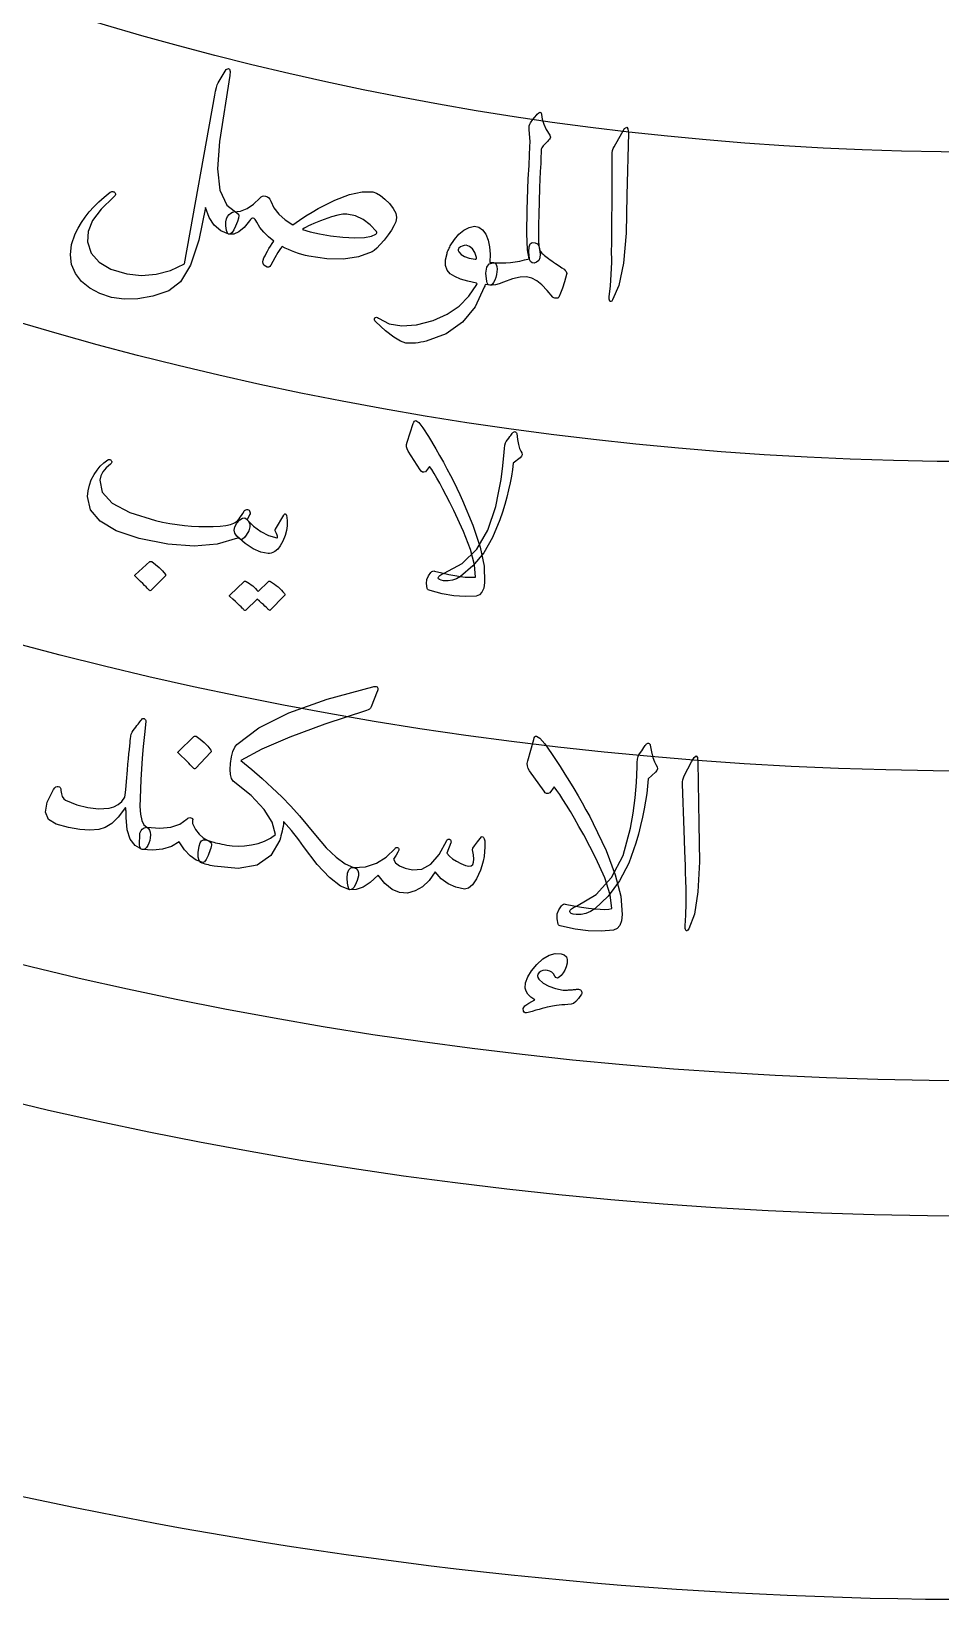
# Model space of a CAD drawing. Header units: millimetres. Extents: x -65 to 65, y -65 to 84.
# Drawn here: x -13.68 to -0.58, y -65 to -42.41 of the extents above; entities that cross this region are included whole.
import ezdxf

# ---------------------------------------------------------------- set-up
doc = ezdxf.new("R2010")
doc.units = ezdxf.units.MM
for name, color, linetype in [('CUT_OUTER', 1, 'Continuous'), ('ENGRAVE', 7, 'Continuous'), ('ENGRAVE_FINE', 8, 'Continuous'), ('GUIDE', 3, 'Continuous'), ('TEXT', 5, 'Continuous')]:
    doc.layers.add(name, color=color, linetype=linetype)

msp = doc.modelspace()

# ---------------------------------------------------------------- linework, layer by layer
at = {"layer": 'CUT_OUTER'}
msp.add_lwpolyline([(-0.3988, -64.9988), (-0.7976, -64.9951), (-1.1964, -64.989), (-1.5952, -64.9804), (-1.9939, -64.9694), (-2.3925, -64.956), (-2.791, -64.9401), (-3.1894, -64.9217), (-3.5877, -64.9009), (-3.9858, -64.8777), (-4.3839, -64.852), (-4.7817, -64.8239), (-5.1794, -64.7933), (-5.5768, -64.7603), (-5.9741, -64.7249), (-6.3711, -64.687), (-6.7679, -64.6467), (-7.1644, -64.604), (-7.5607, -64.5588), (-7.9567, -64.5112), (-8.3524, -64.4611), (-8.7477, -64.4087), (-9.1428, -64.3538), (-9.5375, -64.2965), (-9.9318, -64.2367), (-10.3258, -64.1746), (-10.7194, -64.11), (-11.1125, -64.043), (-11.5053, -63.9737), (-11.8976, -63.9019), (-12.2895, -63.8277), (-12.6809, -63.751), (-13.0718, -63.672), (-13.4622, -63.5906), (-13.8522, -63.5068)], dxfattribs=at)
at = {"layer": 'ENGRAVE'}
for radius in [57.525, 48.6086]:
    msp.add_circle((0, 0), radius, dxfattribs=at)
at = {"layer": 'ENGRAVE_FINE'}
for radius in [53.0668, 44.1504]:
    msp.add_circle((0, 0), radius, dxfattribs=at)
at = {"layer": 'GUIDE'}
msp.add_circle((0, 0), 59.475, dxfattribs=at)
at = {"layer": 'TEXT'}
for points in [[(-10.9674, -44.0003), (-10.9993, -44.3939), (-10.9648, -44.6991), (-10.8638, -44.9158), (-10.6967, -45.0434), (-10.6888, -45.0639), (-10.6932, -45.1001), (-10.7098, -45.1521), (-10.7385, -45.2197), (-10.7638, -45.2724), (-10.7879, -45.3086), (-10.811, -45.3282), (-10.8331, -45.3313), (-10.9508, -45.2844), (-11.0464, -45.2052), (-11.1196, -45.0939), (-11.1704, -44.9507), (-11.2672, -45.4215), (-11.3866, -45.7783), (-11.5296, -46.0209), (-11.6965, -46.1489), (-11.9301, -46.2235), (-12.1461, -46.264), (-12.3441, -46.2704), (-12.5236, -46.243), (-12.6951, -46.1866), (-12.8389, -46.1104), (-12.9548, -46.0146), (-13.043, -45.8996), (-13.0987, -45.7701), (-13.1176, -45.6313), (-13.1001, -45.4832), (-13.0462, -45.3257), (-13.0059, -45.2449), (-12.9593, -45.1659), (-12.9062, -45.0888), (-12.8468, -45.0134), (-12.7809, -44.9398), (-12.7083, -44.8682), (-12.629, -44.7983), (-12.543, -44.7302), (-12.5312, -44.7237), (-12.5192, -44.72), (-12.5071, -44.7191), (-12.4948, -44.7211), (-12.4853, -44.7252), (-12.4778, -44.7316), (-12.4723, -44.7401), (-12.4689, -44.751), (-12.4687, -44.763), (-12.4728, -44.7753), (-12.4813, -44.7877), (-12.4941, -44.8004), (-12.6736, -44.9733), (-12.7967, -45.1379), (-12.8626, -45.2946), (-12.8708, -45.4436), (-12.8163, -45.6052), (-12.7035, -45.7361), (-12.5326, -45.8361), (-12.3037, -45.9044), (-12.0911, -45.9271), (-11.8813, -45.9107), (-11.6746, -45.8553), (-11.4715, -45.7608), (-11.0364, -43.3289), (-11.0255, -43.2709), (-11.0138, -43.2225), (-11.0014, -43.1836), (-10.9883, -43.1542), (-10.8702, -42.9598), (-10.8411, -42.948), (-10.8231, -42.9587), (-10.8161, -42.9917), (-10.8201, -43.0472)], [(-6.3462, -44.4318), (-6.3562, -44.661), (-6.3638, -44.8649), (-6.369, -45.0435), (-6.3718, -45.1969), (-6.3723, -45.3247), (-6.3704, -45.4267), (-6.3662, -45.503), (-6.3598, -45.5535), (-6.3492, -45.619), (-6.3524, -45.6716), (-6.3694, -45.7113), (-6.4003, -45.7381), (-6.4353, -45.7504), (-6.4649, -45.7464), (-6.489, -45.7263), (-6.5075, -45.6901), (-6.5303, -45.5584), (-6.54, -45.322), (-6.5362, -44.9809), (-6.5188, -44.535), (-6.5075, -44.3437), (-6.4996, -44.1908), (-6.4949, -44.0763), (-6.4937, -44.0002), (-6.5074, -43.8297), (-6.508, -43.7998), (-6.5052, -43.7732), (-6.4989, -43.7499), (-6.489, -43.7298), (-6.4519, -43.6827), (-6.423, -43.6462), (-6.4023, -43.6204), (-6.3897, -43.6053), (-6.3655, -43.5839), (-6.347, -43.5776), (-6.3343, -43.5866), (-6.3273, -43.6107), (-6.3178, -43.6775), (-6.2953, -43.749), (-6.2597, -43.825), (-6.211, -43.9056), (-6.2022, -43.9215), (-6.1994, -43.9365), (-6.2028, -43.9507), (-6.2121, -43.964), (-6.2264, -43.9797), (-6.2399, -43.9944), (-6.2526, -44.008), (-6.2644, -44.0206), (-6.2755, -44.0322), (-6.2858, -44.0428), (-6.2952, -44.0523), (-6.3038, -44.0608), (-6.3166, -44.0754), (-6.3259, -44.0906), (-6.3317, -44.1062), (-6.334, -44.1224), (-6.3345, -44.1582), (-6.3367, -44.2217), (-6.3406, -44.3129), (-6.3462, -44.4318)], [(-5.1719, -43.8759), (-5.131, -43.8132), (-5.1017, -43.7929), (-5.0839, -43.815), (-5.0775, -43.8796), (-5.0984, -44.771), (-5.1111, -45.318), (-5.1488, -45.7518), (-5.2127, -46.0724), (-5.3035, -46.2795), (-5.3176, -46.2957), (-5.3294, -46.3039), (-5.3389, -46.3042), (-5.3461, -46.2965), (-5.3513, -46.2852), (-5.3543, -46.2709), (-5.355, -46.2538), (-5.3536, -46.2336), (-5.3356, -46.0777), (-5.3237, -45.9115), (-5.3178, -45.735), (-5.318, -45.5482), (-5.3171, -45.4995), (-5.316, -45.3678), (-5.3145, -45.1532), (-5.3125, -44.8555), (-5.312, -44.195), (-5.3096, -44.1601), (-5.304, -44.1284), (-5.2953, -44.0998), (-5.2834, -44.0743)], [(-8.7589, -44.7253), (-8.7057, -44.7433), (-8.6481, -44.7773), (-8.5863, -44.8273), (-8.52, -44.8932), (-8.4639, -44.9633), (-8.43, -45.03), (-8.4184, -45.0935), (-8.4292, -45.1537), (-8.4557, -45.2114), (-8.4925, -45.2746), (-8.5396, -45.3432), (-8.5971, -45.4171), (-8.6546, -45.4839), (-8.7022, -45.5345), (-8.7398, -45.5691), (-8.7673, -45.5876), (-8.9644, -45.6575), (-9.1823, -45.6915), (-9.4208, -45.6895), (-9.6793, -45.6509), (-9.7311, -45.639), (-9.782, -45.6253), (-9.8322, -45.6099), (-9.8814, -45.5928), (-9.9296, -45.5742), (-9.9766, -45.5544), (-10.0224, -45.5334), (-10.067, -45.5113), (-10.091, -45.5403), (-10.126, -45.5948), (-10.1718, -45.6746), (-10.2287, -45.7798), (-10.2422, -45.7998), (-10.2599, -45.809), (-10.2819, -45.8076), (-10.3081, -45.7954), (-10.3287, -45.7773), (-10.341, -45.7564), (-10.3451, -45.7327), (-10.3411, -45.7062), (-10.3276, -45.6751), (-10.3126, -45.643), (-10.2958, -45.6099), (-10.2775, -45.5757), (-10.2574, -45.5408), (-10.2352, -45.5053), (-10.2111, -45.4694), (-10.1851, -45.433), (-10.2638, -45.3712), (-10.3311, -45.3053), (-10.387, -45.2353), (-10.4315, -45.1614), (-10.444, -45.1373), (-10.4565, -45.1193), (-10.4689, -45.1074), (-10.4814, -45.1015), (-10.4928, -45.1021), (-10.5056, -45.1089), (-10.5199, -45.1218), (-10.5356, -45.1409), (-10.6135, -45.2367), (-10.6897, -45.3002), (-10.7641, -45.3315), (-10.8366, -45.3305), (-10.8452, -45.3259), (-10.8531, -45.3163), (-10.8602, -45.3018), (-10.8667, -45.2823), (-10.8751, -45.2141), (-10.8753, -45.1572), (-10.8674, -45.1116), (-10.8513, -45.0773), (-10.8286, -45.0494), (-10.806, -45.0295), (-10.7834, -45.0174), (-10.7608, -45.0133), (-10.6644, -45.0015), (-10.5702, -44.9644), (-10.4782, -44.902), (-10.3886, -44.8142), (-10.37, -44.7974), (-10.3497, -44.787), (-10.3276, -44.783), (-10.3037, -44.7855), (-10.2793, -44.7946), (-10.2591, -44.8097), (-10.2429, -44.8308), (-10.231, -44.8579), (-10.1837, -44.9551), (-10.1147, -45.044), (-10.0239, -45.1246), (-9.9114, -45.1968), (-9.8159, -45.1314), (-9.7236, -45.0707), (-9.6344, -45.0148), (-9.5484, -44.9637), (-9.3056, -44.8411), (-9.0935, -44.7602), (-8.9115, -44.7215), (-8.7589, -44.7253)], [(-8.7076, -45.2964), (-8.7971, -45.1965), (-8.8974, -45.121), (-9.0088, -45.0698), (-9.1315, -45.0428), (-9.19, -45.0441), (-9.264, -45.0573), (-9.3536, -45.0826), (-9.4588, -45.1196), (-9.5132, -45.1406), (-9.5632, -45.1606), (-9.6089, -45.1796), (-9.6503, -45.1976), (-9.6873, -45.215), (-9.7201, -45.2318), (-9.7486, -45.2481), (-9.7728, -45.264), (-9.6613, -45.2997), (-9.5272, -45.3302), (-9.3705, -45.3552), (-9.1913, -45.3746), (-9.0175, -45.3843), (-8.8807, -45.3801), (-8.7808, -45.3623), (-8.718, -45.3313), (-8.7081, -45.324), (-8.703, -45.3158), (-8.7028, -45.3066), (-8.7076, -45.2964)], [(-7.1527, -46.096), (-7.2842, -46.3774), (-7.4676, -46.6013), (-7.7031, -46.767), (-7.9909, -46.8738), (-8.0303, -46.8828), (-8.0689, -46.8903), (-8.1069, -46.8963), (-8.1441, -46.9008), (-8.1803, -46.9035), (-8.2153, -46.9044), (-8.249, -46.9035), (-8.2814, -46.9006), (-8.359, -46.8756), (-8.4571, -46.8168), (-8.5756, -46.7241), (-8.7139, -46.5973), (-8.7281, -46.5801), (-8.7354, -46.5647), (-8.7359, -46.551), (-8.7297, -46.5391), (-8.7191, -46.5309), (-8.7068, -46.5286), (-8.6927, -46.5321), (-8.6769, -46.5416), (-8.5239, -46.6225), (-8.3415, -46.6553), (-8.1302, -46.6395), (-7.8908, -46.5747), (-7.6899, -46.4854), (-7.5176, -46.3693), (-7.3738, -46.2265), (-7.2584, -46.0575), (-7.2581, -46.0509), (-7.2593, -46.0454), (-7.2621, -46.0411), (-7.2665, -46.0379), (-7.3904, -46.0108), (-7.4944, -45.9793), (-7.5786, -45.9434), (-7.643, -45.9034), (-7.689, -45.8502), (-7.7121, -45.7834), (-7.7125, -45.7029), (-7.6901, -45.6089), (-7.686, -45.5966), (-7.6813, -45.5842), (-7.6762, -45.5716), (-7.6706, -45.5589), (-7.6645, -45.5458), (-7.6578, -45.5321), (-7.6505, -45.5178), (-7.6427, -45.5029), (-7.5835, -45.4079), (-7.5184, -45.3317), (-7.4474, -45.2743), (-7.3705, -45.2357), (-7.2958, -45.2198), (-7.2314, -45.2306), (-7.1773, -45.2682), (-7.1331, -45.3324), (-7.099, -45.4176), (-7.0779, -45.5135), (-7.0699, -45.6202), (-7.0749, -45.7377), (-7.0678, -45.7387), (-7.0609, -45.7394), (-7.0541, -45.7398), (-7.0476, -45.7401), (-7.041, -45.7403), (-7.0343, -45.7407), (-7.0274, -45.7414), (-7.0202, -45.7424), (-6.9967, -45.7513), (-6.9801, -45.7697), (-6.9704, -45.7975), (-6.9678, -45.8348), (-6.9704, -45.8749), (-6.9772, -45.9149), (-6.9881, -45.9547), (-7.0032, -45.9943), (-7.0203, -46.0286), (-7.0371, -46.0524), (-7.0538, -46.0657), (-7.0703, -46.0684), (-7.1393, -46.0577), (-7.1408, -46.0642), (-7.1435, -46.0727), (-7.1475, -46.0833), (-7.1527, -46.096)], [(-7.2635, -45.6677), (-7.2908, -45.5962), (-7.3247, -45.5432), (-7.3653, -45.5089), (-7.4125, -45.4933), (-7.4426, -45.4961), (-7.4704, -45.504), (-7.4958, -45.5168), (-7.5188, -45.5346), (-7.5269, -45.5447), (-7.5298, -45.5566), (-7.5275, -45.5703), (-7.5199, -45.5858), (-7.4881, -45.6243), (-7.4379, -45.6553), (-7.3694, -45.6785), (-7.2824, -45.6941), (-7.2731, -45.6937), (-7.2669, -45.6892), (-7.2637, -45.6806), (-7.2635, -45.6677)], [(-6.463, -45.4548), (-6.4204, -45.4572), (-6.3887, -45.4726), (-6.368, -45.5011), (-6.3583, -45.5427), (-6.354, -45.5632), (-6.343, -45.5842), (-6.3251, -45.6057), (-6.3004, -45.6276), (-6.2846, -45.6395), (-6.2672, -45.6528), (-6.2481, -45.6674), (-6.2273, -45.6834), (-6.2048, -45.7003), (-6.1806, -45.7176), (-6.1545, -45.7354), (-6.1266, -45.7537), (-6.0747, -45.7878), (-6.0338, -45.8162), (-6.0042, -45.8391), (-5.9858, -45.8564), (-5.9736, -45.871), (-5.9665, -45.8854), (-5.9645, -45.8996), (-5.9674, -45.9136), (-5.9966, -46.019), (-6.0252, -46.1089), (-6.0532, -46.1833), (-6.0807, -46.2423), (-6.0867, -46.2495), (-6.0952, -46.2541), (-6.1062, -46.2561), (-6.1195, -46.2555), (-6.1361, -46.2526), (-6.1493, -46.2488), (-6.1591, -46.2441), (-6.1655, -46.2384), (-6.2463, -46.1419), (-6.3237, -46.0643), (-6.398, -46.0058), (-6.4692, -45.9663), (-6.5444, -45.9493), (-6.6375, -45.9533), (-6.7486, -45.9784), (-6.8778, -46.0242), (-6.9404, -46.0469), (-6.9939, -46.0617), (-7.0385, -46.0687), (-7.0739, -46.0678), (-7.0903, -46.0623), (-7.103, -46.0514), (-7.1121, -46.0351), (-7.1176, -46.0134), (-7.129, -45.8923), (-7.1171, -45.8072), (-7.0823, -45.7583), (-7.0244, -45.7455), (-6.9649, -45.7477), (-6.9037, -45.7473), (-6.8408, -45.7444), (-6.7761, -45.7389), (-6.7099, -45.7306), (-6.6424, -45.7192), (-6.5735, -45.7046), (-6.5034, -45.687), (-6.5108, -45.5873), (-6.5065, -45.5154), (-6.4905, -45.4712), (-6.463, -45.4548)], [(-7.8721, -50.1841), (-7.7633, -50.211), (-7.6644, -50.233), (-7.5754, -50.2502), (-7.4964, -50.2628), (-7.4272, -50.2709), (-7.3677, -50.2749), (-7.3178, -50.2748), (-7.2776, -50.2705), (-7.293, -50.0929), (-7.3512, -49.874), (-7.4517, -49.6136), (-7.5931, -49.3114), (-7.6492, -49.1995), (-7.7015, -49.0969), (-7.7503, -49.0035), (-7.7955, -48.9194), (-7.8372, -48.8447), (-7.8756, -48.7797), (-7.9106, -48.7244), (-7.9423, -48.6787), (-8.0026, -48.7537), (-8.0241, -48.7604), (-8.0434, -48.7584), (-8.0604, -48.7479), (-8.0753, -48.7287), (-8.2501, -48.4576), (-8.2651, -48.4262), (-8.2727, -48.3941), (-8.2731, -48.3611), (-8.2661, -48.3274), (-8.1758, -48.0585), (-8.1685, -48.0397), (-8.1602, -48.0268), (-8.1509, -48.0198), (-8.1406, -48.0187), (-8.0984, -48.0469), (-8.0366, -48.1236), (-7.9549, -48.2488), (-7.8528, -48.4224), (-7.7969, -48.5206), (-7.743, -48.6175), (-7.6913, -48.7128), (-7.6416, -48.8067), (-7.5942, -48.8992), (-7.5489, -48.9902), (-7.5058, -49.0799), (-7.4649, -49.1681), (-7.3162, -49.5252), (-7.213, -49.8413), (-7.1566, -50.1165), (-7.148, -50.3509), (-7.1615, -50.4306), (-7.1866, -50.4894), (-7.2231, -50.5275), (-7.2711, -50.5449), (-7.4294, -50.5524), (-7.5925, -50.5416), (-7.7603, -50.5124), (-7.9326, -50.4648), (-7.9484, -50.4597), (-7.9606, -50.4531), (-7.9692, -50.445), (-7.9743, -50.4354), (-7.9846, -50.3663), (-7.9792, -50.305), (-7.9582, -50.2515), (-7.9215, -50.2057), (-7.9067, -50.1927), (-7.8936, -50.1848), (-7.882, -50.182), (-7.8721, -50.1841)], [(-7.4962, -50.2612), (-7.5529, -50.2957), (-7.6123, -50.3179), (-7.6745, -50.3278), (-7.7394, -50.3254), (-7.7757, -50.3177), (-7.8009, -50.3077), (-7.815, -50.2953), (-7.8181, -50.2806), (-7.8105, -50.2634), (-7.7931, -50.247), (-7.766, -50.2312), (-7.7292, -50.2161), (-7.4713, -50.0782), (-7.2621, -49.8716), (-7.1016, -49.5967), (-6.9891, -49.2542), (-6.9466, -49.0604), (-6.9124, -48.8657), (-6.8866, -48.6703), (-6.8689, -48.4741), (-6.8638, -48.4173), (-6.8569, -48.3725), (-6.8481, -48.3398), (-6.8375, -48.3192), (-6.8174, -48.2927), (-6.7997, -48.2692), (-6.7844, -48.2486), (-6.7715, -48.2309), (-6.7608, -48.2161), (-6.7521, -48.2043), (-6.7454, -48.1955), (-6.7406, -48.1896), (-6.7318, -48.1825), (-6.7233, -48.1782), (-6.7153, -48.1767), (-6.7076, -48.178), (-6.6985, -48.1831), (-6.6919, -48.1891), (-6.6877, -48.196), (-6.686, -48.2037), (-6.6746, -48.2913), (-6.6608, -48.3625), (-6.6447, -48.4174), (-6.6263, -48.4559), (-6.6121, -48.4834), (-6.6091, -48.5086), (-6.6171, -48.5315), (-6.6363, -48.552), (-6.736, -48.6326), (-6.7472, -48.7239), (-6.7621, -48.818), (-6.7808, -48.9151), (-6.8034, -49.0152), (-6.8296, -49.1183), (-6.8594, -49.2249), (-6.8927, -49.3348), (-6.9295, -49.4481), (-7.0329, -49.7005), (-7.1617, -49.9203), (-7.3161, -50.1072), (-7.4962, -50.2612)], [(-10.5693, -49.4489), (-10.5666, -49.4511), (-10.564, -49.4533), (-10.5617, -49.4555), (-10.5596, -49.4576), (-10.5575, -49.4599), (-10.5553, -49.4626), (-10.553, -49.4658), (-10.5505, -49.4694), (-10.5314, -49.5048), (-10.5304, -49.5494), (-10.5474, -49.6035), (-10.5827, -49.6668), (-10.6107, -49.7038), (-10.6359, -49.7254), (-10.6582, -49.7315), (-10.6776, -49.7222), (-10.6869, -49.7151), (-10.6951, -49.711), (-10.7024, -49.7101), (-10.7087, -49.7122), (-11.0003, -49.7966), (-11.3347, -49.826), (-11.711, -49.7997), (-12.1284, -49.7167), (-12.4552, -49.606), (-12.6875, -49.4672), (-12.8254, -49.3019), (-12.8691, -49.1107), (-12.8618, -49.0277), (-12.8439, -48.9474), (-12.8154, -48.87), (-12.7765, -48.7953), (-12.7333, -48.7314), (-12.686, -48.6749), (-12.6343, -48.6257), (-12.5785, -48.5838), (-12.5688, -48.5793), (-12.5594, -48.5771), (-12.5501, -48.5774), (-12.5411, -48.5802), (-12.5335, -48.5861), (-12.5278, -48.5928), (-12.5239, -48.6002), (-12.5219, -48.6084), (-12.522, -48.6159), (-12.5251, -48.6242), (-12.5314, -48.6334), (-12.5409, -48.6435), (-12.6031, -48.6981), (-12.6495, -48.7551), (-12.6799, -48.8146), (-12.6943, -48.8766), (-12.66, -49.0502), (-12.5148, -49.2055), (-12.2585, -49.3413), (-11.8908, -49.4561), (-11.7877, -49.4791), (-11.6841, -49.4987), (-11.5799, -49.5149), (-11.4751, -49.5277), (-11.3704, -49.537), (-11.2664, -49.5426), (-11.1631, -49.5445), (-11.0606, -49.5427), (-10.9602, -49.537), (-10.8769, -49.5273), (-10.8107, -49.5138), (-10.7616, -49.4964), (-10.7418, -49.4859), (-10.7227, -49.4719), (-10.7043, -49.4545), (-10.6867, -49.4336), (-10.6693, -49.4097), (-10.6515, -49.3835), (-10.6335, -49.3548), (-10.6151, -49.3238), (-10.6086, -49.3145), (-10.6, -49.3073), (-10.5894, -49.3021), (-10.5768, -49.2991), (-10.564, -49.2987), (-10.5527, -49.3018), (-10.5429, -49.3082), (-10.5347, -49.318), (-10.5291, -49.3303), (-10.5271, -49.3443), (-10.5288, -49.36), (-10.5342, -49.3774)], [(-10.7185, -49.6805), (-10.746, -49.6405), (-10.755, -49.5959), (-10.7456, -49.5467), (-10.7177, -49.4928), (-10.6732, -49.4486), (-10.6358, -49.4239), (-10.6056, -49.4187), (-10.5824, -49.4329), (-10.4804, -49.5364), (-10.3731, -49.6163), (-10.2607, -49.6728), (-10.1433, -49.7057), (-10.139, -49.7058), (-10.1355, -49.704), (-10.133, -49.7005), (-10.1312, -49.6951), (-10.1321, -49.684), (-10.1378, -49.6666), (-10.1485, -49.6428), (-10.164, -49.6127), (-10.1664, -49.604), (-10.1671, -49.5957), (-10.1663, -49.5876), (-10.1639, -49.5799), (-10.0435, -49.3776), (-10.0383, -49.37), (-10.0327, -49.365), (-10.0269, -49.3625), (-10.0207, -49.3625), (-10.015, -49.3647), (-10.0105, -49.3687), (-10.0071, -49.3745), (-10.005, -49.3821), (-9.9956, -49.4578), (-9.9956, -49.5311), (-10.005, -49.6021), (-10.0238, -49.6708), (-10.0568, -49.7543), (-10.0921, -49.8205), (-10.1298, -49.8694), (-10.1699, -49.9009), (-10.1987, -49.9168), (-10.2244, -49.9276), (-10.2469, -49.9332), (-10.2664, -49.9337), (-10.3738, -49.914), (-10.4851, -49.8652), (-10.6001, -49.7874), (-10.7185, -49.6805)], [(-11.9725, -50.0493), (-11.9676, -50.0464), (-11.9614, -50.0454), (-11.954, -50.0463), (-11.9454, -50.0492), (-11.8891, -50.0887), (-11.8375, -50.1327), (-11.7908, -50.1814), (-11.7489, -50.2346), (-11.7454, -50.2421), (-11.7446, -50.2489), (-11.7467, -50.255), (-11.7516, -50.2605), (-11.959, -50.4632), (-11.966, -50.4675), (-11.9736, -50.4672), (-11.9818, -50.4621), (-11.9905, -50.4524), (-11.9981, -50.444), (-12.0102, -50.4311), (-12.0267, -50.414), (-12.0477, -50.3924), (-12.0736, -50.3663), (-12.1048, -50.3356), (-12.1412, -50.3004), (-12.1828, -50.2605), (-12.1881, -50.2542), (-12.1901, -50.2487), (-12.189, -50.244), (-12.1846, -50.2401)], [(-10.2619, -50.3358), (-10.257, -50.3327), (-10.2509, -50.3315), (-10.2435, -50.3322), (-10.2348, -50.3347), (-10.2055, -50.3528), (-10.1774, -50.3719), (-10.1506, -50.3919), (-10.1249, -50.4128), (-10.1004, -50.435), (-10.0767, -50.4586), (-10.0539, -50.4837), (-10.032, -50.5102), (-10.0283, -50.5177), (-10.0274, -50.5251), (-10.0295, -50.5323), (-10.0344, -50.5393), (-10.2379, -50.7483), (-10.2428, -50.7506), (-10.2491, -50.7493), (-10.2567, -50.7445), (-10.2658, -50.7361), (-10.2717, -50.7288), (-10.2816, -50.7185), (-10.2956, -50.7051), (-10.3135, -50.6886), (-10.3356, -50.6688), (-10.3621, -50.6454), (-10.3928, -50.6184), (-10.4278, -50.5879), (-10.5895, -50.7485), (-10.5964, -50.753), (-10.604, -50.7528), (-10.6123, -50.748), (-10.6213, -50.7385), (-10.6291, -50.7303), (-10.6415, -50.7178), (-10.6585, -50.7011), (-10.6801, -50.6801), (-10.7067, -50.6547), (-10.7386, -50.6249), (-10.7759, -50.5906), (-10.8186, -50.5519), (-10.8226, -50.5461), (-10.8238, -50.5409), (-10.8222, -50.5363), (-10.8178, -50.5323), (-10.6109, -50.3358), (-10.6061, -50.3327), (-10.5999, -50.3316), (-10.5925, -50.3323), (-10.5838, -50.3349), (-10.5587, -50.3492), (-10.5346, -50.3646), (-10.5116, -50.3812), (-10.4897, -50.3991), (-10.4688, -50.4179), (-10.449, -50.4376), (-10.4301, -50.458), (-10.4122, -50.4793)], [(-11.161, -54.0541), (-11.1538, -54.0563), (-11.1393, -54.0614), (-11.1174, -54.0694), (-11.0882, -54.0802), (-11.0695, -54.0858), (-11.0482, -54.0917), (-11.0244, -54.0978), (-10.9982, -54.1042), (-10.9692, -54.1109), (-10.9372, -54.1179), (-10.9023, -54.1253), (-10.8644, -54.133), (-10.7857, -54.1441), (-10.6999, -54.1473), (-10.607, -54.1425), (-10.507, -54.1297), (-10.4091, -54.1073), (-10.3185, -54.0746), (-10.2354, -54.0316), (-10.1597, -53.9784), (-10.2075, -53.8029), (-10.3257, -53.6166), (-10.5136, -53.419), (-10.7705, -53.2092), (-10.7959, -53.1708), (-10.811, -53.116), (-10.8159, -53.0447), (-10.8105, -52.957), (-10.7953, -52.86), (-10.7748, -52.7821), (-10.7492, -52.7233), (-10.7185, -52.6836), (-10.4007, -52.445), (-9.9672, -52.2287), (-9.4194, -52.0317), (-8.7588, -51.8505), (-8.7434, -51.8482), (-8.73, -51.847), (-8.7185, -51.8469), (-8.709, -51.8478), (-8.6974, -51.8521), (-8.6899, -51.8602), (-8.6867, -51.8722), (-8.6876, -51.8882), (-8.6895, -51.8982), (-8.6916, -51.9068), (-8.6939, -51.914), (-8.6964, -51.9198), (-8.7829, -52.1404), (-8.7934, -52.1579), (-8.8079, -52.1729), (-8.8264, -52.1854), (-8.849, -52.1954), (-9.4506, -52.3918), (-9.9541, -52.5752), (-10.3576, -52.7483), (-10.6597, -52.9136), (-10.5032, -53.0426), (-10.3532, -53.1729), (-10.2097, -53.3047), (-10.0726, -53.4379), (-9.9419, -53.5728), (-9.8173, -53.7093), (-9.6987, -53.8475), (-9.5864, -53.9875), (-9.4325, -54.1688), (-9.2891, -54.3069), (-9.1567, -54.4017), (-9.0357, -54.4534), (-8.9997, -54.4704), (-8.9763, -54.4963), (-8.9653, -54.5312), (-8.967, -54.575), (-8.974, -54.6076), (-8.9843, -54.641), (-8.9981, -54.6752), (-9.0152, -54.7103), (-9.034, -54.7409), (-9.0525, -54.762), (-9.0709, -54.7734), (-9.0891, -54.7752), (-9.2248, -54.7208), (-9.3817, -54.599), (-9.5591, -54.4095), (-9.7559, -54.1523), (-9.79, -54.1042), (-9.8245, -54.057), (-9.8597, -54.0105), (-9.8953, -53.9649), (-9.9315, -53.9202), (-9.9684, -53.8768), (-10.0059, -53.8346), (-10.044, -53.7936), (-10.0477, -53.8295), (-10.0527, -53.8648), (-10.0589, -53.8993), (-10.0664, -53.9332), (-10.0746, -53.9662), (-10.0832, -53.9983), (-10.092, -54.0294), (-10.1011, -54.0595), (-10.2274, -54.281), (-10.4269, -54.4183), (-10.6998, -54.4705), (-11.0452, -54.4367), (-11.0749, -54.4304), (-11.103, -54.424), (-11.1294, -54.4174), (-11.1541, -54.4108), (-11.1772, -54.4039), (-11.1986, -54.397), (-11.2183, -54.3899), (-11.2364, -54.3827), (-11.2636, -54.3558), (-11.277, -54.3077), (-11.2766, -54.2384), (-11.2625, -54.1479), (-11.2476, -54.1008), (-11.2257, -54.0694), (-11.1968, -54.0539), (-11.161, -54.0541)], [(-12.014, -53.8747), (-11.9909, -53.8928), (-11.9748, -53.9168), (-11.9655, -53.9467), (-11.9632, -53.9825), (-11.9659, -54.0255), (-11.9732, -54.0657), (-11.9849, -54.103), (-12.0013, -54.1374), (-12.0204, -54.1656), (-12.0408, -54.1843), (-12.0623, -54.1935), (-12.085, -54.193), (-12.1855, -54.1396), (-12.2575, -54.0456), (-12.3007, -53.911), (-12.3152, -53.736), (-12.3154, -53.7063), (-12.3156, -53.6806), (-12.3157, -53.6588), (-12.3158, -53.641), (-12.3159, -53.6272), (-12.316, -53.6173), (-12.316, -53.6114), (-12.316, -53.6094), (-12.3189, -53.5978), (-12.3236, -53.5937), (-12.33, -53.5971), (-12.3381, -53.608), (-12.4296, -53.7296), (-12.5218, -53.8203), (-12.6146, -53.8801), (-12.7077, -53.9089), (-12.8354, -53.9178), (-12.9803, -53.9073), (-13.1422, -53.8774), (-13.321, -53.8279), (-13.4321, -53.7613), (-13.4752, -53.6559), (-13.4506, -53.5119), (-13.3585, -53.3293), (-13.3428, -53.3085), (-13.3264, -53.2944), (-13.3094, -53.2869), (-13.2916, -53.2862), (-13.2757, -53.2918), (-13.2641, -53.3034), (-13.2568, -53.3208), (-13.2537, -53.3442), (-13.2472, -53.3942), (-13.2339, -53.4341), (-13.2139, -53.464), (-13.1872, -53.4839), (-13.0261, -53.5504), (-12.8677, -53.5915), (-12.7121, -53.6072), (-12.5596, -53.5975), (-12.4903, -53.5797), (-12.4295, -53.5478), (-12.3772, -53.5019), (-12.3333, -53.4418), (-12.3278, -53.4098), (-12.3196, -53.3343), (-12.3088, -53.2152), (-12.2952, -53.0526), (-12.2873, -52.9657), (-12.2799, -52.8873), (-12.2731, -52.8174), (-12.2668, -52.756), (-12.2615, -52.7034), (-12.2574, -52.66), (-12.2545, -52.6259), (-12.2528, -52.6011), (-12.2475, -52.5637), (-12.2394, -52.5316), (-12.2283, -52.5049), (-12.2144, -52.4835), (-12.1943, -52.4576), (-12.1754, -52.4335), (-12.1579, -52.4112), (-12.1418, -52.3906), (-12.1271, -52.3718), (-12.1143, -52.3547), (-12.1032, -52.3392), (-12.0939, -52.3254), (-12.085, -52.3147), (-12.0753, -52.3083), (-12.0649, -52.3063), (-12.0536, -52.3087), (-12.0424, -52.3164), (-12.0348, -52.326), (-12.0309, -52.3376), (-12.0306, -52.3512), (-12.051, -52.5367), (-12.0684, -52.7129), (-12.0828, -52.8798), (-12.0943, -53.0374), (-12.103, -53.1856), (-12.1092, -53.3244), (-12.1129, -53.4537), (-12.1142, -53.5736), (-12.1084, -53.6871), (-12.0897, -53.7751), (-12.0582, -53.8377), (-12.014, -53.8747)], [(-11.3361, -52.5653), (-11.3308, -52.5618), (-11.3242, -52.5604), (-11.3162, -52.5612), (-11.3068, -52.5642), (-11.2453, -52.6066), (-11.1889, -52.6542), (-11.1376, -52.7072), (-11.0914, -52.7656), (-11.0875, -52.7738), (-11.0866, -52.7814), (-11.0887, -52.7884), (-11.0939, -52.7947), (-11.3153, -53.0293), (-11.3228, -53.0345), (-11.331, -53.0343), (-11.3399, -53.0289), (-11.3495, -53.0183), (-11.3579, -53.0091), (-11.3711, -52.9952), (-11.3893, -52.9764), (-11.4124, -52.9529), (-11.4408, -52.9245), (-11.475, -52.8912), (-11.5149, -52.8528), (-11.5605, -52.8095), (-11.5663, -52.8026), (-11.5687, -52.7966), (-11.5675, -52.7913), (-11.5629, -52.7867)], [(-5.9875, -54.9817), (-5.8638, -55.006), (-5.7515, -55.0255), (-5.6505, -55.0402), (-5.5611, -55.0501), (-5.4829, -55.0556), (-5.4157, -55.0569), (-5.3597, -55.054), (-5.3147, -55.0471), (-5.3415, -54.8484), (-5.4187, -54.6054), (-5.5454, -54.3181), (-5.7204, -53.9861), (-5.7893, -53.8634), (-5.8535, -53.7509), (-5.9132, -53.6485), (-5.9684, -53.5564), (-6.0192, -53.4747), (-6.0657, -53.4036), (-6.108, -53.3433), (-6.146, -53.2937), (-6.2097, -53.3812), (-6.2335, -53.3898), (-6.2553, -53.3886), (-6.275, -53.3776), (-6.2927, -53.3568), (-6.5032, -53.0614), (-6.5217, -53.027), (-6.5319, -52.9912), (-6.534, -52.9542), (-6.528, -52.916), (-6.4407, -52.609), (-6.4335, -52.5875), (-6.4248, -52.5726), (-6.4148, -52.5643), (-6.4033, -52.5625), (-6.3544, -52.5919), (-6.281, -52.6749), (-6.1828, -52.8112), (-6.059, -53.0009), (-5.991, -53.1083), (-5.9254, -53.2143), (-5.8623, -53.3187), (-5.8016, -53.4216), (-5.7434, -53.523), (-5.6877, -53.6229), (-5.6346, -53.7213), (-5.5839, -53.8182), (-5.3979, -54.2117), (-5.2651, -54.5613), (-5.1869, -54.8675), (-5.1647, -55.1306), (-5.1757, -55.2208), (-5.2007, -55.2883), (-5.2397, -55.333), (-5.2928, -55.3551), (-5.4703, -55.3719), (-5.6542, -55.3685), (-5.8444, -55.3446), (-6.0407, -55.3003), (-6.0587, -55.2954), (-6.0727, -55.2886), (-6.0829, -55.28), (-6.0891, -55.2695), (-6.1044, -55.1924), (-6.1016, -55.1232), (-6.0807, -55.0619), (-6.042, -55.0085), (-6.026, -54.9932), (-6.0116, -54.9836), (-5.9988, -54.9797), (-5.9875, -54.9817)], [(-5.5609, -55.0483), (-5.6228, -55.0901), (-5.6885, -55.1182), (-5.7578, -55.1326), (-5.8309, -55.1333), (-5.8721, -55.1267), (-5.9009, -55.1168), (-5.9175, -55.1036), (-5.9217, -55.0872), (-5.9141, -55.0675), (-5.8954, -55.0481), (-5.8658, -55.0289), (-5.8252, -55.01), (-5.5427, -54.8414), (-5.3187, -54.598), (-5.1529, -54.2806), (-5.0449, -53.8897), (-5.0075, -53.6695), (-4.9796, -53.449), (-4.961, -53.228), (-4.9516, -53.0066), (-4.9489, -52.9425), (-4.9435, -52.8918), (-4.9354, -52.8546), (-4.9246, -52.8308), (-4.9035, -52.8), (-4.8849, -52.7726), (-4.8688, -52.7486), (-4.8553, -52.728), (-4.8441, -52.7108), (-4.8349, -52.6971), (-4.8278, -52.6869), (-4.8228, -52.68), (-4.8133, -52.6716), (-4.804, -52.6663), (-4.795, -52.6641), (-4.7864, -52.6652), (-4.7759, -52.6704), (-4.7681, -52.6768), (-4.7631, -52.6843), (-4.7608, -52.693), (-4.7433, -52.7907), (-4.724, -52.87), (-4.703, -52.9308), (-4.6803, -52.973), (-4.6629, -53.0032), (-4.6581, -53.0314), (-4.6659, -53.0575), (-4.6863, -53.0816), (-4.794, -53.1776), (-4.8016, -53.2807), (-4.8133, -53.3873), (-4.8291, -53.4974), (-4.8491, -53.6111), (-4.873, -53.7284), (-4.9007, -53.8497), (-4.9323, -53.975), (-4.9676, -54.1043), (-5.0703, -54.3934), (-5.2032, -54.6473), (-5.3667, -54.8657), (-5.5609, -55.0483)], [(-4.1695, -52.9321), (-4.1308, -52.8679), (-4.1022, -52.8465), (-4.0834, -52.8679), (-4.0745, -52.9322), (-4.0609, -53.8237), (-4.0527, -54.3708), (-4.074, -54.8058), (-4.1257, -55.1286), (-4.2083, -55.339), (-4.2217, -55.3557), (-4.2332, -55.3644), (-4.2427, -55.365), (-4.2502, -55.3576), (-4.2558, -55.3465), (-4.2593, -55.3324), (-4.2607, -55.3152), (-4.2601, -55.2951), (-4.248, -55.1386), (-4.2425, -54.972), (-4.2434, -54.7954), (-4.2508, -54.6088), (-4.2517, -54.5601), (-4.2557, -54.4285), (-4.2626, -54.2139), (-4.2721, -53.9164), (-4.2977, -53.2563), (-4.2967, -53.2214), (-4.2923, -53.1895), (-4.2847, -53.1606), (-4.2738, -53.1346)], [(-11.1439, -54.0614), (-11.1174, -54.0763), (-11.0986, -54.0901), (-11.0875, -54.1028), (-11.084, -54.1144), (-11.0846, -54.1309), (-11.0877, -54.1506), (-11.0934, -54.1735), (-11.1015, -54.1996), (-11.1327, -54.2822), (-11.1611, -54.34), (-11.1868, -54.3728), (-11.2098, -54.3808), (-11.3039, -54.3472), (-11.3924, -54.2864), (-11.4749, -54.1984), (-11.5514, -54.0833), (-11.662, -54.1501), (-11.7879, -54.1908), (-11.9289, -54.2051), (-12.085, -54.193), (-12.1006, -54.1861), (-12.1116, -54.1732), (-12.1179, -54.1544), (-12.1196, -54.1296), (-12.1149, -53.9747), (-12.1143, -53.9574), (-12.109, -53.9398), (-12.0989, -53.9219), (-12.084, -53.9036), (-12.0686, -53.8903), (-12.0519, -53.8811), (-12.0336, -53.8759), (-12.014, -53.8747), (-11.8283, -53.8879), (-11.6702, -53.8724), (-11.5396, -53.8282), (-11.4368, -53.7556), (-11.4244, -53.7453), (-11.411, -53.7389), (-11.3966, -53.7364), (-11.3811, -53.7378), (-11.3675, -53.7428), (-11.3588, -53.7509), (-11.3549, -53.7621), (-11.3559, -53.7765), (-11.3582, -53.7899), (-11.3593, -53.8017), (-11.3592, -53.8119), (-11.3577, -53.8206), (-11.313, -53.9047), (-11.2624, -53.973), (-11.206, -54.0252), (-11.1439, -54.0614)], [(-7.1931, -54.0145), (-7.1846, -54.0101), (-7.1757, -54.0131), (-7.1664, -54.0235), (-7.1567, -54.0412), (-7.1476, -54.0703), (-7.1432, -54.1106), (-7.1434, -54.1622), (-7.1483, -54.2251), (-7.1565, -54.2962), (-7.1694, -54.3649), (-7.1871, -54.4311), (-7.2095, -54.4949), (-7.2665, -54.6171), (-7.3234, -54.7027), (-7.3802, -54.7518), (-7.4366, -54.7642), (-7.5629, -54.7394), (-7.6761, -54.69), (-7.7759, -54.6162), (-7.8623, -54.518), (-7.9491, -54.6407), (-8.0446, -54.7323), (-8.1488, -54.7927), (-8.2614, -54.8218), (-8.3741, -54.8148), (-8.4822, -54.7698), (-8.5857, -54.6867), (-8.6843, -54.5656), (-8.796, -54.6682), (-8.9008, -54.7373), (-8.9986, -54.7729), (-9.0891, -54.7752), (-9.1051, -54.7624), (-9.1169, -54.7301), (-9.1246, -54.6784), (-9.128, -54.6071), (-9.122, -54.5382), (-9.1046, -54.4897), (-9.0759, -54.4614), (-9.0357, -54.4534), (-8.8637, -54.4434), (-8.7067, -54.3941), (-8.5652, -54.3058), (-8.4393, -54.1786), (-8.4325, -54.1717), (-8.4255, -54.167), (-8.4185, -54.1647), (-8.4114, -54.1646), (-8.4031, -54.1668), (-8.3959, -54.1707), (-8.3899, -54.1762), (-8.385, -54.1834), (-8.3846, -54.2032), (-8.3975, -54.2346), (-8.4237, -54.2778), (-8.4633, -54.3326), (-8.4307, -54.3847), (-8.3741, -54.428), (-8.2935, -54.4626), (-8.1891, -54.4882), (-8.0529, -54.4803), (-7.9244, -54.4074), (-7.8038, -54.2694), (-7.6915, -54.0665), (-7.6859, -54.0561), (-7.6799, -54.049), (-7.6734, -54.0451), (-7.6665, -54.0445), (-7.6566, -54.0468), (-7.6482, -54.0507), (-7.6415, -54.0562), (-7.6364, -54.0634), (-7.6332, -54.073), (-7.6318, -54.0823), (-7.6321, -54.0914), (-7.6343, -54.1003), (-7.6914, -54.2459), (-7.6548, -54.2891), (-7.6089, -54.3289), (-7.5538, -54.3654), (-7.4895, -54.3985), (-7.4258, -54.4231), (-7.3761, -54.4332), (-7.3406, -54.4291), (-7.3191, -54.4108), (-7.3087, -54.3797), (-7.306, -54.3339), (-7.3109, -54.2734), (-7.3233, -54.1981), (-7.3167, -54.1782), (-7.2928, -54.141), (-7.2516, -54.0864), (-7.1931, -54.0145)], [(-5.8995, -56.4234), (-5.949, -56.4271), (-5.9949, -56.4307), (-6.0374, -56.4341), (-6.0763, -56.4374), (-6.1114, -56.4409), (-6.1426, -56.4448), (-6.1699, -56.4492), (-6.1932, -56.4539), (-6.2169, -56.4596), (-6.2456, -56.4668), (-6.2791, -56.4755), (-6.3176, -56.4857), (-6.3609, -56.4976), (-6.4093, -56.5114), (-6.4626, -56.5271), (-6.5209, -56.5447), (-6.5444, -56.5493), (-6.5638, -56.547), (-6.5791, -56.5379), (-6.5902, -56.522), (-6.5938, -56.4858), (-6.5673, -56.4472), (-6.5108, -56.4061), (-6.4244, -56.3624), (-6.482, -56.3216), (-6.5243, -56.2798), (-6.5513, -56.237), (-6.5632, -56.1932), (-6.5572, -56.1138), (-6.5273, -56.0304), (-6.4735, -55.9429), (-6.3961, -55.8513), (-6.3074, -55.7714), (-6.2197, -55.719), (-6.1329, -55.6942), (-6.0468, -55.697), (-6.0005, -55.7139), (-5.9706, -55.7417), (-5.9573, -55.7805), (-5.9605, -55.8302), (-5.9746, -55.8829), (-5.9937, -55.9306), (-6.0179, -55.9731), (-6.0472, -56.0105), (-6.0752, -56.0359), (-6.0997, -56.0458), (-6.1206, -56.0401), (-6.1379, -56.0188), (-6.157, -55.9878), (-6.1806, -55.964), (-6.2087, -55.9474), (-6.2413, -55.9381), (-6.2762, -55.9342), (-6.3077, -55.938), (-6.3359, -55.9494), (-6.3608, -55.9684), (-6.3802, -55.9927), (-6.3878, -56.0164), (-6.3837, -56.0397), (-6.3677, -56.0625), (-6.3048, -56.1195), (-6.2253, -56.1651), (-6.1295, -56.1991), (-6.0173, -56.2214), (-6.0074, -56.2221), (-5.9963, -56.2223), (-5.9839, -56.2219), (-5.9703, -56.221), (-5.9555, -56.2197), (-5.9395, -56.2183), (-5.9223, -56.2168), (-5.904, -56.2152), (-5.8841, -56.2138), (-5.8661, -56.2124), (-5.85, -56.211), (-5.8358, -56.2096), (-5.8233, -56.2085), (-5.8122, -56.2079), (-5.8026, -56.2079), (-5.7944, -56.2084), (-5.7792, -56.2116), (-5.7672, -56.2176), (-5.7583, -56.2265), (-5.7524, -56.2382), (-5.7491, -56.2493), (-5.748, -56.2596), (-5.7493, -56.2693), (-5.7528, -56.2783), (-5.7955, -56.3399), (-5.8342, -56.3846), (-5.8689, -56.4125), (-5.8995, -56.4234)]]:
    msp.add_lwpolyline(points, close=True, dxfattribs=at)

doc.saveas('drawing.dxf')
